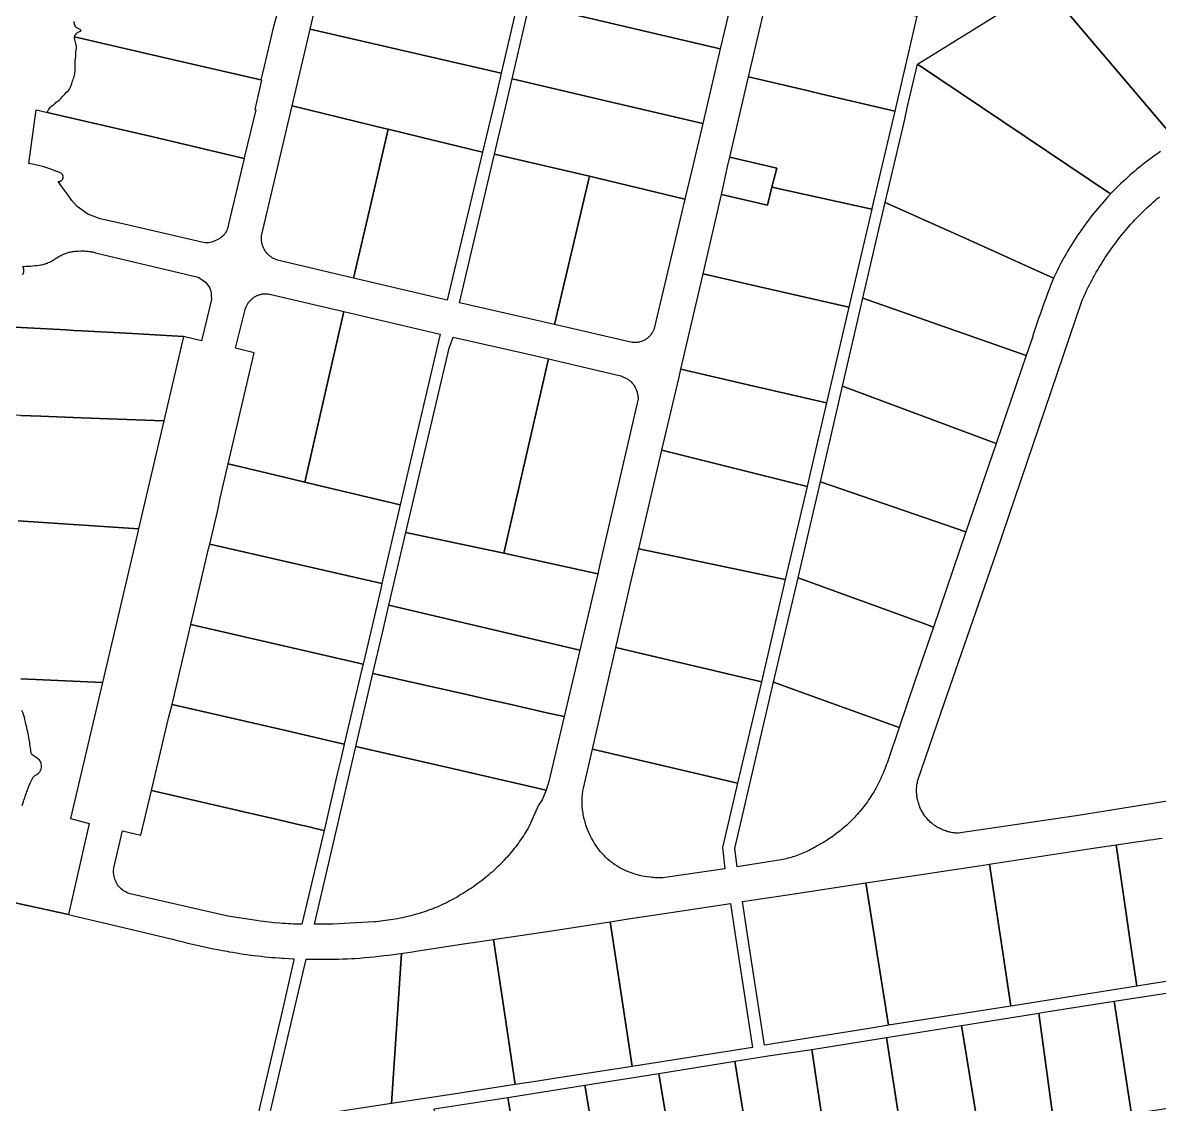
# Model space of a CAD drawing. Header units: metres. Extents: x 3 to 1005126, y 39 to 4383651.
# Drawn here: x 478429 to 478726.8, y 4365252.1 to 4365535.5 of the extents above; entities that cross this region are included whole.
import ezdxf

# ---------------------------------------------------------------- set-up
doc = ezdxf.new("R2010")
doc.units = ezdxf.units.M
doc.header["$MEASUREMENT"] = 0
doc.layers.add('TM_Llucmajor', color=7, linetype='Continuous')

msp = doc.modelspace()

# ---------------------------------------------------------------- linework, layer by layer
at = {"layer": 'TM_Llucmajor', "linetype": 'Continuous', "flags": 128}
for points in [[(478611.76, 4365528.65), (478586.77, 4365534.5), (478561.79, 4365540.34), (478566.34, 4365559.86), (478578.65, 4365556.98), (478590.61, 4365554.19), (478591.34, 4365554.02), (478616.34, 4365548.19), (478611.76, 4365528.65)], [(478554.38, 4365522.3), (478504.35, 4365533.78), (478508.76, 4365552.87), (478533.78, 4365546.92), (478558.73, 4365540.99), (478554.38, 4365522.3)], [(478657.46, 4365512.31), (478638.03, 4365516.89), (478636.3, 4365517.29), (478634.57, 4365517.7), (478619.2, 4365521.32), (478623.71, 4365540.6), (478625, 4365546.09), (478663.28, 4365537.21), (478657.46, 4365512.31)], [(478607.17, 4365509.05), (478582.18, 4365514.91), (478557.22, 4365520.77), (478561.79, 4365540.34), (478586.77, 4365534.5), (478611.76, 4365528.65), (478607.17, 4365509.05)], [(478524.77, 4365507.58), (478524.56, 4365507.63), (478499.64, 4365513.69), (478503.14, 4365528.54), (478504.35, 4365533.78), (478554.38, 4365522.3), (478553.21, 4365517.25), (478549.48, 4365501.57), (478536.9, 4365504.63), (478524.77, 4365507.58)], [(478487, 4365499.92), (478462.78, 4365505.71), (478435.47, 4365512.01), (478435.59, 4365512.35), (478435.76, 4365512.65), (478435.99, 4365512.97), (478436.33, 4365513.34), (478436.6, 4365513.62), (478436.91, 4365513.88), (478437.15, 4365514.09), (478437.42, 4365514.31), (478437.68, 4365514.49), (478437.91, 4365514.73), (478438.23, 4365514.97), (478438.53, 4365515.2), (478438.81, 4365515.46), (478439.09, 4365515.75), (478439.35, 4365516.06), (478439.9, 4365516.58), (478440.17, 4365516.87), (478440.45, 4365517.17), (478440.98, 4365517.77), (478441.24, 4365518.08), (478441.48, 4365518.44), (478441.64, 4365518.83), (478441.75, 4365519.15), (478441.86, 4365519.45), (478441.99, 4365519.98), (478442.12, 4365520.33), (478442.24, 4365520.69), (478442.38, 4365521.07), (478442.49, 4365521.43), (478442.61, 4365521.77), (478442.67, 4365522.11), (478442.71, 4365522.46), (478442.74, 4365522.83), (478442.76, 4365523.25), (478442.74, 4365524.02), (478442.74, 4365524.5), (478442.73, 4365524.93), (478442.74, 4365525.52), (478442.86, 4365526.09), (478442.9, 4365526.67), (478442.93, 4365527.28), (478442.97, 4365527.7), (478443.06, 4365528.36), (478443.09, 4365528.79), (478443.1, 4365529.23), (478443.03, 4365529.64), (478442.94, 4365530.05), (478442.88, 4365530.41), (478442.79, 4365530.74), (478442.67, 4365531.08), (478442.55, 4365531.4), (478442.58, 4365531.79), (478467.06, 4365526.13), (478491.42, 4365520.49), (478491.62, 4365520.44), (478490.71, 4365516.6), (478489.85, 4365512.74), (478490.07, 4365512.7), (478487.13, 4365500.44), (478487, 4365499.92)], [(478699.08, 4365468.59), (478677.07, 4365478.49), (478654.96, 4365488.42), (478660.02, 4365509.76), (478660.75, 4365513.22), (478663.48, 4365524.66), (478714.03, 4365490.63), (478713.88, 4365490.47), (478713.33, 4365489.88), (478712.79, 4365489.29), (478712.25, 4365488.68), (478711.72, 4365488.07), (478711.19, 4365487.47), (478710.67, 4365486.85), (478710.16, 4365486.23), (478709.65, 4365485.6), (478709.15, 4365484.97), (478708.65, 4365484.33), (478708.16, 4365483.68), (478707.68, 4365483.04), (478707.2, 4365482.39), (478706.72, 4365481.71), (478706.65, 4365481.59), (478706.19, 4365480.96), (478705.73, 4365480.29), (478705.28, 4365479.62), (478704.82, 4365478.94), (478704.38, 4365478.25), (478703.96, 4365477.57), (478703.53, 4365476.89), (478703.11, 4365476.19), (478702.69, 4365475.5), (478702.29, 4365474.8), (478701.89, 4365474.09), (478701.12, 4365472.67), (478700.74, 4365471.95), (478700.37, 4365471.23), (478700.01, 4365470.51), (478699.65, 4365469.78), (478699.3, 4365469.05), (478699.08, 4365468.59)], [(478577.51, 4365495.29), (478552.6, 4365501.08), (478555.81, 4365514.75), (478557.22, 4365520.77), (478582.18, 4365514.91), (478607.17, 4365509.05), (478604.65, 4365498.31), (478602.51, 4365489.28), (478577.51, 4365495.29)], [(478625.32, 4365492.39), (478626.58, 4365497.36), (478614.28, 4365500.25), (478619.2, 4365521.32), (478634.57, 4365517.7), (478636.3, 4365517.29), (478638.03, 4365516.89), (478657.46, 4365512.31), (478651.51, 4365486.85), (478651.46, 4365486.64), (478625.32, 4365492.39)], [(478487, 4365499.92), (478482.93, 4365482.7), (478482.91, 4365482.51), (478482.88, 4365482.32), (478482.84, 4365482.12), (478482.8, 4365481.93), (478482.75, 4365481.74), (478482.69, 4365481.56), (478482.62, 4365481.37), (478482.46, 4365481.01), (478482.37, 4365480.84), (478482.28, 4365480.66), (478482.17, 4365480.5), (478482.06, 4365480.33), (478481.95, 4365480.18), (478481.82, 4365480.02), (478481.69, 4365479.87), (478481.56, 4365479.73), (478481.42, 4365479.59), (478481.12, 4365479.33), (478480.96, 4365479.21), (478480.64, 4365478.99), (478480.47, 4365478.89), (478480.29, 4365478.8), (478479.93, 4365478.64), (478479.14, 4365478.25), (478478.46, 4365478), (478477.67, 4365477.85), (478476.83, 4365477.83), (478476.27, 4365477.89), (478466.21, 4365480.23), (478454.5, 4365482.94), (478449.31, 4365484.12), (478446.06, 4365485.31), (478443.33, 4365487.38), (478441.93, 4365488.88), (478440.65, 4365490.69), (478439.38, 4365492.38), (478438.33, 4365493.91), (478438.42, 4365493.9), (478438.52, 4365493.91), (478438.62, 4365493.92), (478438.71, 4365493.93), (478438.81, 4365493.96), (478438.91, 4365494), (478439, 4365494.04), (478439.09, 4365494.09), (478439.18, 4365494.15), (478439.26, 4365494.22), (478439.33, 4365494.29), (478439.39, 4365494.36), (478439.45, 4365494.44), (478439.5, 4365494.53), (478439.54, 4365494.61), (478439.57, 4365494.7), (478439.6, 4365494.79), (478439.62, 4365494.88), (478439.63, 4365494.98), (478439.64, 4365495.08), (478439.63, 4365495.18), (478439.62, 4365495.28), (478439.6, 4365495.37), (478439.57, 4365495.47), (478439.53, 4365495.57), (478439.48, 4365495.66), (478439.42, 4365495.74), (478439.36, 4365495.82), (478439.29, 4365495.89), (478439.22, 4365495.96), (478439.15, 4365496.02), (478439.07, 4365496.07), (478436.16, 4365497.2), (478434.55, 4365497.77), (478431.99, 4365498.31), (478430.61, 4365498.59), (478432.59, 4365512.68), (478435.17, 4365512.08), (478435.47, 4365512.01), (478462.78, 4365505.71), (478487, 4365499.92)], [(478515.71, 4365468.6), (478495.78, 4365473.29), (478495.57, 4365473.36), (478495.37, 4365473.43), (478494.97, 4365473.61), (478494.77, 4365473.71), (478494.58, 4365473.81), (478494.39, 4365473.92), (478494.21, 4365474.04), (478494.03, 4365474.17), (478493.86, 4365474.3), (478493.69, 4365474.44), (478493.53, 4365474.58), (478493.37, 4365474.74), (478493.21, 4365474.89), (478493.07, 4365475.05), (478492.79, 4365475.39), (478492.66, 4365475.57), (478492.54, 4365475.75), (478492.32, 4365476.13), (478492.22, 4365476.32), (478492.12, 4365476.52), (478491.96, 4365476.92), (478491.88, 4365477.13), (478491.76, 4365477.55), (478491.71, 4365477.76), (478491.67, 4365477.97), (478491.61, 4365478.41), (478491.6, 4365478.62), (478491.59, 4365478.84), (478491.59, 4365479.28), (478491.61, 4365479.5), (478491.62, 4365479.63), (478499.64, 4365513.69), (478524.56, 4365507.63), (478524.77, 4365507.58), (478520.29, 4365488.31), (478515.71, 4365468.6)], [(478549.48, 4365501.57), (478540.25, 4365462.83), (478515.71, 4365468.6), (478520.29, 4365488.31), (478524.77, 4365507.58), (478536.9, 4365504.63), (478549.48, 4365501.57)], [(478568.36, 4365456.4), (478543.44, 4365462.14), (478552.6, 4365501.08), (478577.51, 4365495.29), (478568.36, 4365456.4)], [(478625.32, 4365492.39), (478624.11, 4365487.7), (478612.1, 4365490.46), (478612.46, 4365492.02), (478613.79, 4365498.17), (478614.28, 4365500.25), (478626.58, 4365497.36), (478625.32, 4365492.39)], [(478602.51, 4365489.28), (478600.51, 4365480.8), (478594.34, 4365455.03), (478594.25, 4365454.84), (478594.17, 4365454.66), (478594.07, 4365454.47), (478593.97, 4365454.29), (478593.86, 4365454.12), (478593.62, 4365453.78), (478593.49, 4365453.62), (478593.35, 4365453.46), (478593.21, 4365453.31), (478593.07, 4365453.17), (478592.75, 4365452.89), (478592.59, 4365452.76), (478592.42, 4365452.64), (478592.25, 4365452.53), (478592.07, 4365452.42), (478591.71, 4365452.22), (478591.14, 4365451.98), (478590.74, 4365451.86), (478590.54, 4365451.81), (478590.34, 4365451.77), (478590.13, 4365451.74), (478589.93, 4365451.71), (478589.72, 4365451.69), (478589.51, 4365451.68), (478589.31, 4365451.68), (478588.89, 4365451.7), (478588.69, 4365451.72), (478568.36, 4365456.4), (478577.51, 4365495.29), (478602.51, 4365489.28)], [(478645.47, 4365460.95), (478620.52, 4365466.64), (478607.26, 4365469.68), (478612.1, 4365490.46), (478624.11, 4365487.7), (478625.32, 4365492.39), (478651.46, 4365486.64), (478645.47, 4365460.95)], [(478691.92, 4365448.34), (478649.13, 4365463.34), (478653.55, 4365482.49), (478654.96, 4365488.42), (478677.07, 4365478.49), (478699.08, 4365468.59), (478698.96, 4365468.33), (478698.5, 4365467.11), (478697.99, 4365465.82), (478697.51, 4365464.52), (478697.02, 4365463.24), (478696.55, 4365461.93), (478696.08, 4365460.63), (478695.63, 4365459.33), (478695.17, 4365458.02), (478694.73, 4365456.72), (478694.29, 4365455.41), (478693.86, 4365454.09), (478693.44, 4365452.79), (478691.92, 4365448.34)], [(478639.63, 4365435.87), (478620.52, 4365440.28), (478601.44, 4365444.69), (478607.26, 4365469.68), (478620.52, 4365466.64), (478645.47, 4365460.95), (478639.63, 4365435.87)], [(478502.94, 4365415.14), (478493.18, 4365417.49), (478482.88, 4365419.96), (478489.66, 4365448.96), (478484.78, 4365450.21), (478487.3, 4365460.36), (478487.36, 4365460.55), (478487.42, 4365460.75), (478487.49, 4365460.91), (478487.56, 4365461.1), (478487.63, 4365461.25), (478487.73, 4365461.43), (478487.82, 4365461.61), (478487.9, 4365461.75), (478488, 4365461.92), (478488.11, 4365462.07), (478488.22, 4365462.22), (478488.36, 4365462.39), (478488.48, 4365462.54), (478488.58, 4365462.66), (478488.71, 4365462.79), (478488.85, 4365462.93), (478489, 4365463.06), (478489.14, 4365463.19), (478489.28, 4365463.3), (478489.43, 4365463.41), (478489.6, 4365463.52), (478489.77, 4365463.64), (478489.94, 4365463.75), (478490.07, 4365463.82), (478490.24, 4365463.91), (478490.41, 4365463.99), (478490.57, 4365464.06), (478490.77, 4365464.13), (478490.97, 4365464.21), (478491.12, 4365464.26), (478491.29, 4365464.31), (478491.5, 4365464.35), (478491.69, 4365464.4), (478491.83, 4365464.43), (478492.04, 4365464.45), (478492.25, 4365464.48), (478492.43, 4365464.49), (478492.6, 4365464.5), (478492.81, 4365464.5), (478493.02, 4365464.5), (478493.16, 4365464.49), (478493.34, 4365464.47), (478513.15, 4365459.81), (478508, 4365437.27), (478502.94, 4365415.14)], [(478684.03, 4365425.24), (478643.81, 4365440.29), (478649.13, 4365463.34), (478691.92, 4365448.34), (478684.03, 4365425.24)], [(478527.94, 4365409.14), (478505.49, 4365414.53), (478502.94, 4365415.14), (478508, 4365437.27), (478513.15, 4365459.81), (478538.42, 4365453.87), (478527.94, 4365409.14)], [(478411.57, 4365456.48), (478440.39, 4365454.99), (478442.44, 4365454.88), (478444.48, 4365454.78), (478457.76, 4365454.09), (478471.17, 4365453.24), (478466.02, 4365431.22), (478444.37, 4365432), (478433.75, 4365432.38), (478428.57, 4365432.56), (478423.39, 4365432.75), (478420.69, 4365438.49), (478415.62, 4365447.92), (478411.76, 4365455.3), (478411.57, 4365456.48)], [(478555.08, 4365396.48), (478529.41, 4365401.94), (478540.72, 4365450.26), (478541.71, 4365452.81), (478541.77, 4365453.09), (478563.07, 4365448.26), (478566.76, 4365447.4), (478555.08, 4365396.48)], [(478579.66, 4365391.07), (478555.08, 4365396.48), (478566.76, 4365447.4), (478585.75, 4365442.95), (478587.4, 4365442.22), (478587.58, 4365442.1), (478587.76, 4365441.97), (478587.94, 4365441.83), (478588.11, 4365441.69), (478588.27, 4365441.54), (478588.43, 4365441.38), (478588.73, 4365441.06), (478588.87, 4365440.89), (478589.01, 4365440.71), (478589.14, 4365440.53), (478589.38, 4365440.15), (478589.49, 4365439.96), (478589.59, 4365439.76), (478589.77, 4365439.36), (478589.85, 4365439.15), (478589.99, 4365438.73), (478590.04, 4365438.51), (478590.09, 4365438.3), (478590.17, 4365437.86), (478590.21, 4365437.42), (478590.22, 4365437.19), (478590.22, 4365436.97), (478580.17, 4365393.23), (478579.66, 4365391.07)], [(478634.53, 4365414.02), (478596.47, 4365423.47), (478600.96, 4365442.64), (478601.44, 4365444.69), (478620.52, 4365440.28), (478639.63, 4365435.87), (478635.35, 4365417.5), (478634.53, 4365414.02)], [(478676.13, 4365402.12), (478657.03, 4365408.66), (478638.01, 4365415.17), (478643.81, 4365440.29), (478684.03, 4365425.24), (478676.13, 4365402.12)], [(478599.67, 4365395.7), (478590.43, 4365397.64), (478596.47, 4365423.47), (478634.53, 4365414.02), (478628.81, 4365389.57), (478599.67, 4365395.7)], [(478523.13, 4365388.59), (478478.02, 4365398.87), (478480.11, 4365407.76), (478480.76, 4365410.88), (478482.88, 4365419.96), (478493.18, 4365417.49), (478502.94, 4365415.14), (478505.49, 4365414.53), (478527.94, 4365409.14), (478523.13, 4365388.59)], [(478667.61, 4365377.15), (478664.36, 4365378.32), (478632.15, 4365390.02), (478635.79, 4365405.55), (478638.01, 4365415.17), (478657.03, 4365408.66), (478676.13, 4365402.12), (478667.61, 4365377.15)], [(478574.96, 4365371.13), (478524.96, 4365382.93), (478529.41, 4365401.94), (478555.08, 4365396.48), (478579.66, 4365391.07), (478574.96, 4365371.13)], [(478518.18, 4365367.44), (478473.08, 4365377.79), (478477.73, 4365397.63), (478478.02, 4365398.87), (478523.13, 4365388.59), (478522.81, 4365387.2), (478518.18, 4365367.44)], [(478622.53, 4365362.78), (478584.43, 4365371.77), (478588.46, 4365389.24), (478590.43, 4365397.64), (478599.67, 4365395.7), (478628.81, 4365389.57), (478622.53, 4365362.78)], [(478658.64, 4365350.87), (478642.16, 4365356.79), (478625.75, 4365362.67), (478632.15, 4365390.02), (478664.36, 4365378.32), (478667.61, 4365377.15), (478662.76, 4365362.96), (478658.64, 4365350.87)], [(478570.85, 4365353.69), (478566.31, 4365354.72), (478562.24, 4365355.64), (478556.2, 4365357), (478550.16, 4365358.37), (478545.7, 4365359.38), (478520.77, 4365365.01), (478523.25, 4365375.62), (478524.96, 4365382.93), (478574.96, 4365371.13), (478573.82, 4365366.3), (478570.85, 4365353.69)], [(478510.21, 4365347.2), (478499.41, 4365349.68), (478490.72, 4365351.68), (478468.17, 4365356.87), (478472.75, 4365376.38), (478473.08, 4365377.79), (478518.18, 4365367.44), (478517.79, 4365365.8), (478513.27, 4365346.5), (478510.21, 4365347.2)], [(478616.31, 4365336.25), (478597.29, 4365340.71), (478578.28, 4365345.17), (478584.43, 4365371.77), (478622.53, 4365362.78), (478616.31, 4365336.25)], [(478566.14, 4365334.43), (478541.16, 4365340.15), (478516.3, 4365345.84), (478520.77, 4365365.01), (478545.7, 4365359.38), (478550.16, 4365358.37), (478556.2, 4365357), (478562.24, 4365355.64), (478566.31, 4365354.72), (478570.85, 4365353.69), (478566.85, 4365336.66), (478566.14, 4365334.43)], [(478658.64, 4365350.87), (478655.54, 4365341.77), (478655.35, 4365341.25), (478655.15, 4365340.7), (478654.94, 4365340.14), (478654.73, 4365339.61), (478654.51, 4365339.06), (478654.29, 4365338.53), (478654.04, 4365337.99), (478653.81, 4365337.45), (478653.56, 4365336.94), (478653.3, 4365336.41), (478653.04, 4365335.89), (478652.77, 4365335.37), (478652.5, 4365334.86), (478652.33, 4365334.56), (478652.07, 4365334.1), (478651.51, 4365333.18), (478651.23, 4365332.73), (478650.94, 4365332.28), (478650.64, 4365331.84), (478650.33, 4365331.39), (478649.71, 4365330.53), (478649.38, 4365330.11), (478649.05, 4365329.68), (478648.72, 4365329.28), (478648.37, 4365328.86), (478648.02, 4365328.45), (478647.66, 4365328.05), (478647.31, 4365327.65), (478646.95, 4365327.26), (478646.58, 4365326.88), (478646.19, 4365326.5), (478645.82, 4365326.12), (478645.43, 4365325.75), (478645.29, 4365325.63), (478644.89, 4365325.26), (478644.05, 4365324.52), (478643.61, 4365324.16), (478643.19, 4365323.8), (478642.31, 4365323.12), (478641.86, 4365322.78), (478641.42, 4365322.46), (478640.97, 4365322.14), (478640.5, 4365321.82), (478640.05, 4365321.52), (478639.57, 4365321.21), (478639.1, 4365320.91), (478638.63, 4365320.63), (478638.14, 4365320.35), (478637.65, 4365320.06), (478637.18, 4365319.8), (478636.66, 4365319.52), (478636.24, 4365319.28), (478635.84, 4365319.06), (478635.45, 4365318.85), (478635.03, 4365318.63), (478634.62, 4365318.43), (478634.23, 4365318.24), (478633.8, 4365318.05), (478633.4, 4365317.87), (478632.96, 4365317.7), (478632.53, 4365317.53), (478632.12, 4365317.37), (478631.69, 4365317.22), (478631.25, 4365317.07), (478630.81, 4365316.93), (478630.38, 4365316.8), (478629.95, 4365316.68), (478629.5, 4365316.56), (478629.05, 4365316.45), (478628.62, 4365316.34), (478628.18, 4365316.25), (478627.75, 4365316.17), (478616.23, 4365314.37), (478615.55, 4365319.1), (478625.75, 4365362.67), (478642.16, 4365356.79), (478658.64, 4365350.87)], [(478502.92, 4365325.04), (478501.97, 4365325.26), (478494.64, 4365326.96), (478487.31, 4365328.65), (478485.46, 4365329.08), (478462.75, 4365334.34), (478467.23, 4365353.26), (478468.17, 4365356.87), (478490.72, 4365351.68), (478499.41, 4365349.68), (478510.21, 4365347.2), (478513.27, 4365346.5), (478513.17, 4365346.06), (478512.52, 4365343.3), (478512.33, 4365342.51), (478511.52, 4365339.06), (478507.96, 4365323.88), (478505.3, 4365324.49), (478504.78, 4365324.61), (478502.92, 4365325.04)], [(478566.14, 4365334.43), (478566, 4365333.98), (478565.1, 4365331.86), (478564.13, 4365330.51), (478561.69, 4365324.99), (478561.41, 4365324.48), (478561.11, 4365323.97), (478560.81, 4365323.47), (478560.51, 4365322.97), (478560.19, 4365322.48), (478559.87, 4365321.99), (478559.55, 4365321.5), (478559.21, 4365321.02), (478558.87, 4365320.54), (478558.53, 4365320.07), (478558.17, 4365319.6), (478557.81, 4365319.14), (478557.45, 4365318.68), (478557.08, 4365318.23), (478556.7, 4365317.78), (478556.32, 4365317.34), (478555.93, 4365316.9), (478555.53, 4365316.47), (478555.13, 4365316.04), (478554.73, 4365315.62), (478554.68, 4365315.57), (478554.24, 4365315.12), (478553.81, 4365314.68), (478553.36, 4365314.25), (478552.91, 4365313.82), (478552.45, 4365313.39), (478551.99, 4365312.97), (478551.53, 4365312.56), (478551.05, 4365312.16), (478550.58, 4365311.76), (478550.09, 4365311.36), (478549.61, 4365310.97), (478549.12, 4365310.59), (478548.62, 4365310.22), (478548.12, 4365309.85), (478547.61, 4365309.49), (478547.1, 4365309.13), (478546.59, 4365308.78), (478546.07, 4365308.44), (478545.54, 4365308.1), (478545.01, 4365307.78), (478544.48, 4365307.45), (478544.31, 4365307.35), (478543.81, 4365307.04), (478543.32, 4365306.73), (478542.81, 4365306.42), (478542.3, 4365306.13), (478541.79, 4365305.84), (478541.28, 4365305.56), (478540.76, 4365305.29), (478540.23, 4365305.02), (478539.71, 4365304.76), (478539.18, 4365304.51), (478538.64, 4365304.26), (478538.11, 4365304.02), (478537.56, 4365303.79), (478537.02, 4365303.57), (478536.47, 4365303.35), (478535.93, 4365303.14), (478535.37, 4365302.94), (478534.82, 4365302.75), (478534.26, 4365302.56), (478533.7, 4365302.38), (478533.14, 4365302.21), (478532.8, 4365302.12), (478532.19, 4365301.93), (478530.97, 4365301.59), (478530.35, 4365301.43), (478529.11, 4365301.13), (478528.49, 4365301), (478527.87, 4365300.86), (478527.25, 4365300.74), (478526.62, 4365300.62), (478525.99, 4365300.52), (478525.37, 4365300.41), (478524.11, 4365300.23), (478523.48, 4365300.15), (478522.22, 4365300.01), (478521.59, 4365299.96), (478521.11, 4365299.92), (478510.24, 4365299.34), (478505.43, 4365299.31), (478510.42, 4365320.65), (478516.3, 4365345.84), (478541.16, 4365340.15), (478566.14, 4365334.43)], [(478616.31, 4365336.25), (478612.36, 4365319.37), (478612.94, 4365313.83), (478596.75, 4365311.47), (478596.33, 4365311.46), (478595.92, 4365311.45), (478595.5, 4365311.45), (478595.09, 4365311.46), (478594.67, 4365311.48), (478594.26, 4365311.5), (478593.84, 4365311.54), (478593.43, 4365311.58), (478592.61, 4365311.68), (478591.79, 4365311.82), (478591.38, 4365311.9), (478590.98, 4365311.99), (478590.57, 4365312.09), (478589.77, 4365312.31), (478589.38, 4365312.43), (478588.98, 4365312.55), (478588.2, 4365312.83), (478587.81, 4365312.98), (478587.05, 4365313.3), (478586.66, 4365313.48), (478586.31, 4365313.64), (478585.97, 4365313.81), (478585.31, 4365314.17), (478584.98, 4365314.36), (478584.66, 4365314.56), (478584.02, 4365314.98), (478583.71, 4365315.2), (478583.41, 4365315.42), (478583.1, 4365315.65), (478582.52, 4365316.13), (478582.23, 4365316.38), (478581.67, 4365316.9), (478581.4, 4365317.17), (478581.14, 4365317.44), (478580.88, 4365317.72), (478580.63, 4365318), (478580.38, 4365318.29), (478580.14, 4365318.59), (478579.68, 4365319.19), (478579.24, 4365319.81), (478579.04, 4365320.13), (478578.83, 4365320.45), (478578.45, 4365321.11), (478578.05, 4365321.83), (478577.67, 4365322.57), (478577.5, 4365322.94), (478577.33, 4365323.32), (478577.01, 4365324.08), (478576.59, 4365325.25), (478576.47, 4365325.64), (478576.35, 4365326.04), (478576.25, 4365326.43), (478576.15, 4365326.83), (478576.05, 4365327.24), (478575.89, 4365328.04), (478575.82, 4365328.45), (478575.7, 4365329.27), (478575.62, 4365330.09), (478575.6, 4365330.34), (478575.58, 4365330.7), (478575.56, 4365331.05), (478575.56, 4365331.77), (478575.57, 4365332.12), (478575.61, 4365332.84), (478575.64, 4365333.2), (478575.69, 4365333.55), (478575.73, 4365333.9), (478575.79, 4365334.26), (478575.85, 4365334.61), (478575.93, 4365334.96), (478578.28, 4365345.17), (478597.29, 4365340.71), (478616.31, 4365336.25)], [(478507.96, 4365323.88), (478502.19, 4365299.28), (478501.46, 4365299.29), (478500, 4365299.33), (478499.27, 4365299.36), (478498.55, 4365299.39), (478497.82, 4365299.44), (478497.09, 4365299.48), (478496.37, 4365299.54), (478494.91, 4365299.66), (478493.47, 4365299.82), (478492.75, 4365299.9), (478492.13, 4365299.98), (478491.2, 4365300.11), (478490.26, 4365300.24), (478482.75, 4365301.39), (478457.15, 4365307.27), (478456.39, 4365307.54), (478456.03, 4365307.76), (478455.49, 4365308.06), (478455.32, 4365308.17), (478455.15, 4365308.29), (478454.83, 4365308.55), (478454.53, 4365308.83), (478454.25, 4365309.13), (478454.12, 4365309.29), (478453.88, 4365309.63), (478453.77, 4365309.8), (478453.57, 4365310.16), (478453.48, 4365310.34), (478453.4, 4365310.53), (478453.33, 4365310.72), (478453.26, 4365310.92), (478453.2, 4365311.12), (478453.03, 4365311.65), (478452.99, 4365311.81), (478452.92, 4365312.14), (478452.87, 4365312.41), (478452.82, 4365312.83), (478452.84, 4365313.4), (478452.89, 4365314.04), (478455.15, 4365323.75), (478459.97, 4365322.62), (478462.75, 4365334.34), (478485.46, 4365329.08), (478487.31, 4365328.65), (478494.64, 4365326.96), (478501.97, 4365325.26), (478502.92, 4365325.04), (478504.78, 4365324.61), (478505.3, 4365324.49), (478507.96, 4365323.88)], [(478685.26, 4365295.36), (478685.11, 4365296.39), (478682.31, 4365315.05), (478682.86, 4365315.13), (478710.09, 4365319.27), (478715.48, 4365320.09), (478718.2, 4365301.5), (478719.1, 4365295.36), (478720.9, 4365283.05), (478687.89, 4365277.85), (478685.26, 4365295.36)], [(478652.29, 4365295.36), (478649.94, 4365310.15), (478654.55, 4365310.85), (478680.13, 4365314.72), (478682.31, 4365315.05), (478685.11, 4365296.39), (478685.26, 4365295.36), (478687.89, 4365277.85), (478655.86, 4365272.8), (478652.91, 4365291.43), (478652.29, 4365295.36)], [(478619.09, 4365295.36), (478617.56, 4365305.23), (478629.35, 4365307.02), (478649.94, 4365310.15), (478652.29, 4365295.36), (478652.91, 4365291.43), (478655.86, 4365272.8), (478651.27, 4365272.08), (478623.38, 4365267.6), (478619.09, 4365295.36)], [(478583.65, 4365295.36), (478582.96, 4365299.96), (478587.12, 4365300.59), (478595.96, 4365301.95), (478614.43, 4365304.75), (478615.86, 4365295.36), (478620.19, 4365266.95), (478588.68, 4365262.02), (478585.81, 4365281.04), (478583.65, 4365295.36)], [(478558.01, 4365257.26), (478555.21, 4365276.19), (478552.39, 4365295.3), (478552.79, 4365295.36), (478565.27, 4365297.25), (478582.96, 4365299.96), (478583.65, 4365295.36), (478585.81, 4365281.04), (478588.68, 4365262.02), (478567.75, 4365258.75), (478563.95, 4365258.17), (478560.98, 4365257.71), (478558.01, 4365257.26)], [(478525.65, 4365252.31), (478526.93, 4365271.91), (478528.22, 4365291.66), (478528.65, 4365291.73), (478529.9, 4365291.91), (478531.15, 4365292.1), (478532.03, 4365292.24), (478545.13, 4365294.2), (478552.39, 4365295.3), (478555.21, 4365276.19), (478558.01, 4365257.26), (478541.87, 4365254.79), (478525.65, 4365252.31)], [(478525.65, 4365252.31), (478493.28, 4365247.36), (478503.28, 4365290.17), (478504.63, 4365290.14), (478505.8, 4365290.12), (478506.99, 4365290.11), (478508.17, 4365290.11), (478509.34, 4365290.12), (478510.53, 4365290.13), (478511.71, 4365290.15), (478512.9, 4365290.18), (478514.08, 4365290.22), (478515.25, 4365290.27), (478516.06, 4365290.3), (478517.34, 4365290.42), (478518.6, 4365290.53), (478519.86, 4365290.65), (478521.12, 4365290.78), (478522.38, 4365290.92), (478523.63, 4365291.06), (478524.88, 4365291.21), (478526.15, 4365291.37), (478527.4, 4365291.54), (478528.22, 4365291.66), (478526.93, 4365271.91), (478525.65, 4365252.31)], [(478719.47, 4365249.51), (478714.92, 4365279.1), (478724.63, 4365280.62), (478734.34, 4365282.13), (478738.9, 4365252.55), (478725.12, 4365250.39), (478719.47, 4365249.51)], [(478699.25, 4365246.35), (478695.23, 4365276.02), (478696.04, 4365276.15), (478699.95, 4365276.77), (478703.25, 4365277.29), (478714.92, 4365279.1), (478719.47, 4365249.51), (478718.35, 4365249.33), (478714.2, 4365248.68), (478699.25, 4365246.35)], [(478679.8, 4365243.31), (478675.01, 4365272.78), (478695.23, 4365276.02), (478699.25, 4365246.35), (478695.68, 4365245.79), (478692.82, 4365245.34), (478689.96, 4365244.9), (478679.8, 4365243.31)], [(478658.82, 4365246.98), (478657.58, 4365254.93), (478655.3, 4365269.62), (478675.01, 4365272.78), (478679.8, 4365243.31), (478659.87, 4365240.24), (478658.82, 4365246.98)], [(478640.09, 4365237.22), (478635.72, 4365266.48), (478655.3, 4365269.62), (478657.58, 4365254.93), (478658.82, 4365246.98), (478659.87, 4365240.24), (478640.09, 4365237.22)], [(478620.41, 4365233.88), (478615.61, 4365263.38), (478624.28, 4365264.8), (478635.72, 4365266.48), (478640.09, 4365237.22), (478620.41, 4365233.88)], [(478600.56, 4365230.71), (478595.71, 4365260.18), (478615.61, 4365263.38), (478620.41, 4365233.88), (478600.56, 4365230.71)], [(478581.23, 4365227.61), (478576.32, 4365257.1), (478595.71, 4365260.18), (478600.56, 4365230.71), (478581.23, 4365227.61)], [(478560.97, 4365224.39), (478558.52, 4365239.18), (478556.08, 4365253.88), (478576.32, 4365257.1), (478581.23, 4365227.61), (478560.97, 4365224.39)], [(478541.73, 4365221.33), (478539.27, 4365236.19), (478536.83, 4365250.91), (478556.08, 4365253.88), (478558.52, 4365239.18), (478560.97, 4365224.39), (478541.73, 4365221.33)]]:
    msp.add_lwpolyline(points, close=True, dxfattribs=at)
for points in [[(478727.1, 4365501.74), (478726.39, 4365501.25), (478725.69, 4365500.75), (478725, 4365500.24), (478724.3, 4365499.73), (478723.62, 4365499.21), (478722.93, 4365498.68), (478721.59, 4365497.62), (478720.92, 4365497.08), (478720.25, 4365496.52), (478719.6, 4365495.97), (478719.09, 4365495.52), (478718.49, 4365494.98), (478717.9, 4365494.44), (478717.32, 4365493.9), (478716.72, 4365493.34), (478716.14, 4365492.77), (478715.57, 4365492.21), (478715, 4365491.63), (478714.44, 4365491.06), (478714.03, 4365490.63), (478714.03, 4365490.63), (478663.48, 4365524.66), (478696.74, 4365545.29), (478731.36, 4365504.5)], [(478731.36, 4365504.5), (478696.74, 4365545.29), (478696.74, 4365545.29), (478718.61, 4365539.16), (478735.15, 4365544.18)], [(478496.31, 4365540.16), (478494.55, 4365533.81), (478493.41, 4365528.93), (478492.28, 4365524.08), (478491.85, 4365522.28), (478491.42, 4365520.49), (478467.06, 4365526.13), (478442.58, 4365531.79), (478442.58, 4365531.79), (478442.7, 4365532.16), (478442.91, 4365532.38), (478443.11, 4365532.65), (478443.37, 4365532.92), (478443.7, 4365533.07), (478444.04, 4365533.25), (478444.33, 4365533.44), (478444.1, 4365533.7), (478443.69, 4365533.86), (478443.37, 4365534.04), (478443.07, 4365534.28), (478442.81, 4365534.56), (478442.55, 4365535.06), (478442.46, 4365535.77)], [(478729.43, 4365331.62), (478704.97, 4365327.65), (478674.1, 4365323.14), (478673.8, 4365323.15), (478673.5, 4365323.17), (478673.2, 4365323.2), (478672.9, 4365323.24), (478672.6, 4365323.28), (478672.3, 4365323.34), (478672, 4365323.4), (478671.71, 4365323.47), (478671.41, 4365323.54), (478671.12, 4365323.62), (478670.83, 4365323.72), (478670.55, 4365323.82), (478670.27, 4365323.92), (478669.98, 4365324.04), (478669.71, 4365324.16), (478669.43, 4365324.29), (478669.16, 4365324.42), (478668.89, 4365324.56), (478668.63, 4365324.71), (478668.37, 4365324.87), (478668.37, 4365324.87), (478668.11, 4365325.03), (478667.86, 4365325.2), (478667.62, 4365325.38), (478667.47, 4365325.49), (478667.24, 4365325.68), (478667.01, 4365325.87), (478666.79, 4365326.07), (478666.57, 4365326.28), (478666.36, 4365326.49), (478666.15, 4365326.71), (478665.95, 4365326.93), (478665.76, 4365327.16), (478665.57, 4365327.4), (478665.39, 4365327.64), (478665.22, 4365327.88), (478665.05, 4365328.13), (478664.89, 4365328.38), (478664.73, 4365328.64), (478664.58, 4365328.9), (478664.44, 4365329.16), (478664.31, 4365329.43), (478664.18, 4365329.7), (478664.06, 4365329.98), (478663.95, 4365330.25), (478663.85, 4365330.53), (478663.75, 4365330.82), (478663.66, 4365331.1), (478663.58, 4365331.39), (478663.5, 4365331.68), (478663.44, 4365331.98), (478663.38, 4365332.27), (478663.33, 4365332.56), (478663.29, 4365332.86), (478663.25, 4365333.16), (478663.23, 4365333.46), (478663.21, 4365333.76), (478663.19, 4365334.06), (478663.19, 4365334.36), (478663.2, 4365334.66), (478663.21, 4365334.96), (478663.23, 4365335.26), (478663.26, 4365335.55), (478663.3, 4365335.85), (478663.34, 4365336.15), (478663.4, 4365336.44), (478663.46, 4365336.74), (478669.67, 4365354.81), (478684.16, 4365396.72), (478706.5, 4365462.51), (478706.61, 4365462.77), (478706.91, 4365463.46), (478707.21, 4365464.14), (478707.52, 4365464.82), (478707.84, 4365465.5), (478708.17, 4365466.17), (478708.5, 4365466.84), (478708.84, 4365467.51), (478709.19, 4365468.17), (478709.55, 4365468.83), (478709.91, 4365469.48), (478710.28, 4365470.13), (478710.65, 4365470.78), (478711.04, 4365471.42), (478711.43, 4365472.06), (478711.82, 4365472.7), (478712.23, 4365473.33), (478712.64, 4365473.95), (478713.05, 4365474.58), (478713.48, 4365475.19), (478713.91, 4365475.81), (478714.25, 4365476.3), (478714.69, 4365476.91), (478715.13, 4365477.51), (478715.57, 4365478.11), (478716.03, 4365478.7), (478716.48, 4365479.29), (478716.95, 4365479.88), (478717.42, 4365480.46), (478717.9, 4365481.03), (478718.38, 4365481.6), (478718.87, 4365482.16), (478719.37, 4365482.72), (478719.87, 4365483.27), (478720.38, 4365483.82), (478720.89, 4365484.36), (478721.41, 4365484.9), (478721.94, 4365485.43), (478722.47, 4365485.95), (478723.01, 4365486.47), (478723.55, 4365486.98), (478724.09, 4365487.49), (478724.65, 4365487.99), (478725.21, 4365488.49), (478725.77, 4365488.98), (478726.27, 4365489.4), (478726.83, 4365489.88)], [(478429.01, 4365469.42), (478429.07, 4365469.54), (478429.13, 4365469.66), (478429.18, 4365469.78), (478429.22, 4365469.91), (478429.26, 4365470.04), (478429.28, 4365470.18), (478429.3, 4365470.31), (478429.31, 4365470.45), (478429.32, 4365470.58), (478429.31, 4365470.72), (478429.3, 4365470.86), (478429.28, 4365471), (478429.25, 4365471.13), (478429.21, 4365471.26), (478429.13, 4365471.45), (478429.07, 4365471.53), (478428.97, 4365471.63), (478429.42, 4365471.64), (478429.97, 4365471.67), (478430.52, 4365471.7), (478431.07, 4365471.74), (478431.61, 4365471.78), (478432.16, 4365471.84), (478432.71, 4365471.9), (478433.25, 4365471.97), (478433.79, 4365472.05), (478434.05, 4365472.09), (478434.34, 4365472.16), (478434.62, 4365472.24), (478434.9, 4365472.33), (478435.18, 4365472.42), (478435.45, 4365472.53), (478435.73, 4365472.64), (478436, 4365472.76), (478436.27, 4365472.88), (478436.53, 4365473.02), (478436.79, 4365473.16), (478437.04, 4365473.3), (478437.29, 4365473.46), (478437.54, 4365473.62), (478437.78, 4365473.78), (478437.92, 4365473.88), (478438.21, 4365474.06), (478438.5, 4365474.22), (478438.79, 4365474.38), (478439.09, 4365474.53), (478439.39, 4365474.67), (478439.7, 4365474.81), (478440.01, 4365474.94), (478440.32, 4365475.06), (478440.63, 4365475.17), (478440.95, 4365475.28), (478441.21, 4365475.36), (478441.32, 4365475.39), (478441.57, 4365475.45), (478441.83, 4365475.49), (478442.11, 4365475.53), (478442.37, 4365475.57), (478442.65, 4365475.6), (478442.93, 4365475.62), (478443.31, 4365475.66), (478443.61, 4365475.68), (478444.25, 4365475.72), (478444.85, 4365475.72), (478445.15, 4365475.7), (478445.49, 4365475.68), (478445.78, 4365475.66), (478446.07, 4365475.63), (478446.4, 4365475.59), (478446.69, 4365475.55), (478446.98, 4365475.5), (478447.27, 4365475.43), (478447.58, 4365475.36), (478447.91, 4365475.28), (478448.06, 4365475.24), (478475.01, 4365468.84), (478476.21, 4365468.05), (478476.89, 4365467.5), (478477.53, 4365466.77), (478477.92, 4365466.12), (478478.2, 4365465.41), (478478.36, 4365464.75), (478478.43, 4365464.11), (478478.48, 4365462.99), (478477.28, 4365457.92), (478475.89, 4365452.15), (478471.17, 4365453.24), (478457.76, 4365454.09), (478444.48, 4365454.78), (478442.44, 4365454.88), (478440.39, 4365454.99), (478411.57, 4365456.48)], [(478428.57, 4365432.56), (478433.75, 4365432.38), (478444.37, 4365432), (478466.02, 4365431.22), (478459.39, 4365402.89), (478427.8, 4365405)], [(478427.8, 4365405), (478459.39, 4365402.89), (478459.1, 4365401.64), (478449.91, 4365362.62), (478428.49, 4365363.58)], [(478428.49, 4365363.58), (478449.91, 4365362.62), (478441.51, 4365326.95), (478446.46, 4365325.72), (478440.99, 4365301.85), (478440.99, 4365301.85), (478421.41, 4365306.11)], [(478428.92, 4365330.38), (478429.23, 4365331.42), (478429.33, 4365331.76), (478429.55, 4365332.43), (478429.78, 4365333.07), (478429.89, 4365333.39), (478430.01, 4365333.72), (478430.13, 4365334.04), (478430.24, 4365334.34), (478430.36, 4365334.64), (478430.67, 4365335.5), (478430.98, 4365336.29), (478431.22, 4365336.8), (478431.79, 4365337.78), (478432.13, 4365338.15), (478432.76, 4365338.54), (478433.19, 4365338.83), (478433.52, 4365339.22), (478433.82, 4365339.9), (478433.93, 4365340.42), (478433.96, 4365340.98), (478433.89, 4365341.49), (478433.69, 4365341.94), (478433.41, 4365342.3), (478432.85, 4365342.76), (478432.27, 4365343.14), (478431.72, 4365343.5), (478431.43, 4365343.76), (478431.22, 4365344.13), (478431.16, 4365344.55), (478431.11, 4365344.95), (478431.04, 4365345.45), (478430.97, 4365345.96), (478430.89, 4365346.46), (478430.85, 4365346.94), (478430.73, 4365347.66), (478430.62, 4365348.19), (478430.54, 4365348.73), (478430.46, 4365349.22), (478430.33, 4365349.7), (478430.19, 4365350.19), (478430.1, 4365350.71), (478429.99, 4365351.22), (478429.87, 4365351.71), (478429.76, 4365352.19), (478429.58, 4365352.94), (478429.47, 4365353.45), (478429.23, 4365354.21), (478429.04, 4365354.73), (478428.82, 4365355.25)], [(478752.9, 4365288.12), (478724.67, 4365283.64), (478720.9, 4365283.05), (478719.1, 4365295.36), (478719.1, 4365295.36), (478718.2, 4365301.5), (478715.48, 4365320.09), (478721.33, 4365320.99), (478722.06, 4365321.08), (478722.86, 4365321.17), (478723.63, 4365321.28), (478724.4, 4365321.38), (478725.19, 4365321.5), (478726.75, 4365321.74), (478727.53, 4365321.87)], [(478421.41, 4365306.11), (478440.99, 4365301.85), (478442.41, 4365301.51), (478455.4, 4365298.39), (478468.24, 4365295.36), (478469.55, 4365295.05), (478470.72, 4365294.75), (478471.9, 4365294.45), (478473.06, 4365294.17), (478474.25, 4365293.9), (478475.43, 4365293.63), (478476.62, 4365293.37), (478477.8, 4365293.12), (478478.99, 4365292.88), (478480.18, 4365292.65), (478481.37, 4365292.42), (478482.56, 4365292.21), (478483.15, 4365292.1), (478484.07, 4365291.93), (478485, 4365291.77), (478485.92, 4365291.62), (478486.85, 4365291.48), (478487.78, 4365291.35), (478488.71, 4365291.21), (478489.64, 4365291.09), (478490.58, 4365290.98), (478491.51, 4365290.88), (478492.44, 4365290.78), (478492.44, 4365290.78), (478493.37, 4365290.69), (478494.3, 4365290.61), (478495.23, 4365290.53), (478496.17, 4365290.45), (478497.12, 4365290.39), (478497.54, 4365290.37), (478498.71, 4365290.3), (478499.9, 4365290.25), (478500.06, 4365290.24), (478500.04, 4365289.94), (478496.86, 4365275.76), (478490.31, 4365247.88)]]:
    msp.add_lwpolyline(points, dxfattribs=at)

doc.saveas('drawing.dxf')
